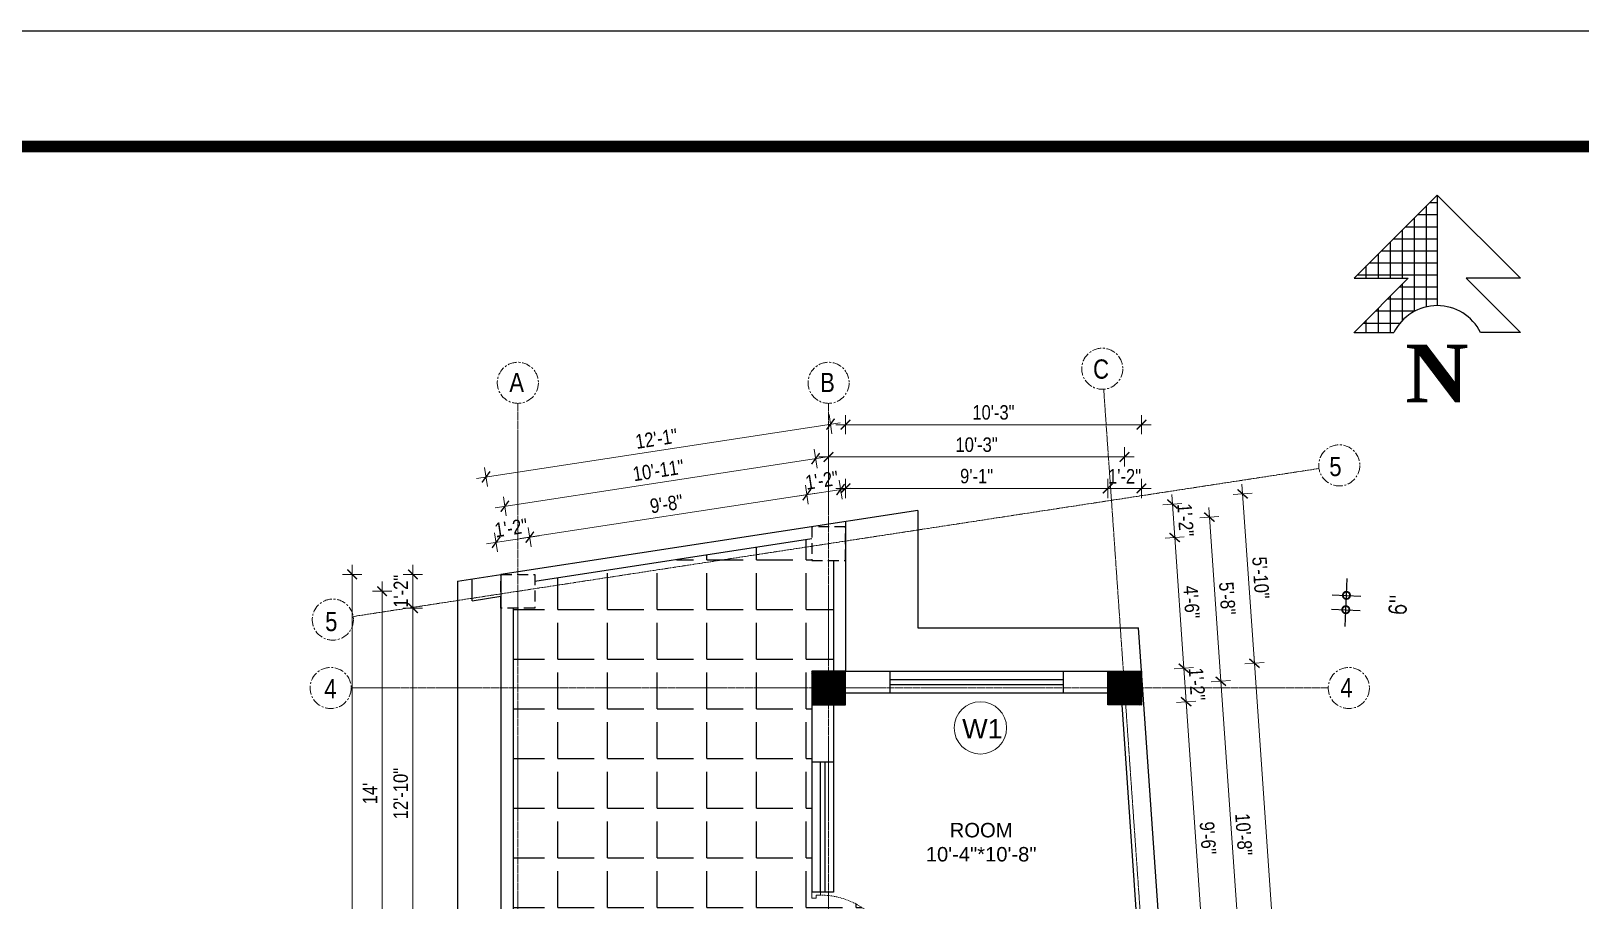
# Model space of a CAD drawing. Header units: inches. Extents: x -10117506 to -5032697, y -6529230 to -3253155.
# Drawn here: x -5046702 to -5046059, y -3260161 to -3259800 of the extents above; entities that cross this region are included whole.
import ezdxf

# ---------------------------------------------------------------- set-up
doc = ezdxf.new("R2010")
doc.units = ezdxf.units.IN
doc.header["$LTSCALE"] = 2
doc.header["$MEASUREMENT"] = 0
doc.header["$PDMODE"] = 34
doc.linetypes.add('CENTER', pattern=[2, 1.25, -0.25, 0.25, -0.25])
doc.linetypes.add('HIDDEN', pattern=[0.375, 0.25, -0.125])
doc.layers.get('0').update_dxf_attribs({"linetype": 'CONTINUOUS'})
doc.layers.get('DEFPOINTS').update_dxf_attribs({"color": 141, "linetype": 'CONTINUOUS'})
doc.layers.add('A-Hatch', color=7, linetype='CONTINUOUS')
doc.layers.add('WAll', color=20, linetype='CONTINUOUS')
for name, color, linetype, lineweight in [('Annotate-Lite.w', 177, 'CONTINUOUS', 9), ('Annotations-Bold.w', 177, 'CONTINUOUS', 13), ('DIM 1-100', 4, 'CONTINUOUS', 13), ('Door-Window.w', 4, 'CONTINUOUS', 15), ('TEXT', 181, 'CONTINUOUS', 25)]:
    doc.layers.add(name, color=color, linetype=linetype, lineweight=lineweight)
doc.styles.add('ARAIL', font='ARIALN.TTF')
doc.styles.add('arial.', font='arial.ttf')
doc.styles.add('gaurav', font='arial.ttf')
doc.styles.add('ROMANS', font='Romans.shx', dxfattribs={"width": 0.8})
doc.styles.get("Standard").update_dxf_attribs({"font": 'ARIALN.TTF'})
doc.dimstyles.new('1 by 96', dxfattribs={"dimtxt": 6, "dimasz": 4, "dimexe": 4, "dimexo": 4, "dimgap": 2, "dimtad": 1, "dimdec": 0, "dimzin": 0, "dimdsep": 46, "dimlunit": 4, "dimtxsty": 'Standard', "dimblk": 'ARCHTICK', "dimcen": 0, "dimdle": 4, "dimadec": 0, "dimazin": 0, "dimtfac": 1, "dimtdec": 0, "dimtix": 1, "dimtofl": 0, "dimtmove": 1, "dimatfit": 3, "dimldrblk": 'ARCHTICK', "dimfxl": 4, "dimfxlon": 1, "dimtolj": 1, "dimtzin": 0, "dimlwd": -1, "dimlwe": -1, "dimarcsym": 0})
doc.dimstyles.new('8 SCALE', dxfattribs={"dimscale": 0, "dimtxt": 7, "dimasz": 6, "dimexe": 6, "dimexo": 2, "dimgap": 2, "dimtad": 1, "dimdec": 0, "dimzin": 0, "dimdsep": 46, "dimlunit": 4, "dimtxsty": 'ROMANS', "dimblk": 'DOTSMALL', "dimcen": 0, "dimdle": 7, "dimclrd": 8, "dimclre": 8, "dimclrt": 3, "dimadec": 0, "dimazin": 0, "dimtfac": 1, "dimtdec": 0, "dimtofl": 0, "dimtmove": 2, "dimatfit": 3, "dimfxl": 6, "dimfxlon": 1, "dimtolj": 1, "dimtzin": 0, "dimarcsym": 0})
pattern_1 = [(45, (44255.03627, -1619.9974), (-0.0883883476483, 0.0883883476483), [])]

# ---------------------------------------------------------------- blocks, each defined once
blk = doc.blocks.new('SDEGH')
at = {"layer": 'TEXT'}
h = blk.add_hatch(dxfattribs=at)
h.set_pattern_fill('NET', color=256, scale=40, style=0)
h.set_pattern_definition([(0, (43922.391, -13181.093), (0, 5), []), (90, (43922.391, -13181.093), (-5, 3e-16), [])])
h.paths.add_polyline_path([(52300.82, -9226.07), (52266.28, -9260.61), (52288.77, -9260.61), (52266.28, -9283.1), (52282.84, -9283.1, -0.284572), (52300.82, -9271.97)])
blk.add_line((52300.82, -9226.07), (52300.82, -9271.97), dxfattribs=at)
at = {"layer": 'WAll'}
for p, q in [((52266.28, -9260.61), (52300.82, -9226.07)), ((52335.35, -9260.61), (52300.82, -9226.07)), ((52266.28, -9260.61), (52288.77, -9260.61)), ((52266.28, -9283.1), (52288.77, -9260.61)), ((52335.35, -9260.61), (52312.86, -9260.61)), ((52335.35, -9283.1), (52312.86, -9260.61)), ((52266.28, -9283.1), (52282.84, -9283.1)), ((52335.35, -9283.1), (52318.79, -9283.1))]:
    blk.add_line(p, q, dxfattribs=at)
blk.add_arc((52300.82, -9292.04), 20.08, 26.46046, 153.53954, dxfattribs=at)
at = {"layer": 'DEFPOINTS', "insert": (52287.65, -9288.16), "char_height": 24, "width": 23.16, "attachment_point": 1}
blk.add_mtext('{\\fTimes New Roman|b1|i0|c0|p18;N}', dxfattribs=at)
blk = doc.blocks.new('3-0')
at = {"ltscale": 3}
for p, q in [((11063.05, 10097.68), (11065.97, 10099.9)), ((11063.05, 10097.68), (11064.53, 10095.73)), ((11065.25, 10097.81), (11066.71, 10098.92)), ((11065.99, 10096.84), (11065.25, 10097.81)), ((11065.97, 10099.9), (11066.71, 10098.92)), ((11065.99, 10096.84), (11064.53, 10095.73)), ((11085.5, 10074.13), (11110.32, 10092.96)), ((11086.24, 10073.15), (11111.05, 10091.97)), ((11111.05, 10091.97), (11110.32, 10092.96)), ((11084.04, 10073.02), (11082.57, 10071.91)), ((11082.57, 10071.91), (11084.79, 10068.98)), ((11084.04, 10073.02), (11084.78, 10072.04)), ((11084.78, 10072.04), (11086.24, 10073.15)), ((11086.24, 10073.15), (11085.5, 10074.13)), ((11087.72, 10071.2), (11086.24, 10073.15)), ((11084.79, 10068.98), (11087.72, 10071.2))]:
    blk.add_line(p, q, dxfattribs=at)
at = {"layer": 'Door-Window.w', "color": 9, "linetype": 'HIDDEN', "lineweight": 18}
blk.add_arc((11085.5, 10074.13), 31.16, 37.1906, 127.14649, dxfattribs=at)
blk = doc.blocks.new('_ArchTick')
at = {"color": 0, "linetype": 'ByBlock', "const_width": 0.15}
blk.add_lwpolyline([(-0.5, -0.5), (0.5, 0.5)], dxfattribs=at)
blk = doc.blocks.new('*D364')
at = {"layer": 'DEFPOINTS', "color": 0, "transparency": 16777216}
for p in [(-5046494.85, -3260010.02), (-5046506.82, -3260025.47), (-5046492.82, -3260023.32)]:
    blk.add_point(p, dxfattribs=at)
at = {"layer": 'DIM 1-100', "color": 0, "transparency": 16777216}
for p, q in [((-5046512.81, -3260012.77), (-5046490.9, -3260009.41)), ((-5046508.25, -3260016.12), (-5046509.46, -3260008.21)), ((-5046494.25, -3260013.97), (-5046495.46, -3260006.06))]:
    blk.add_line(p, q, dxfattribs=at)
at = {"layer": 'DIM 1-100', "color": 0, "transparency": 16777216, "xscale": 4, "yscale": 4, "zscale": 4}
for p, rotation in [((-5046508.85, -3260012.16), 188.71474201693), ((-5046494.85, -3260010.02), 8.714742016929995)]:
    blk.add_blockref('_ArchTick', p, dxfattribs=dict(at, rotation=rotation))
at = {"layer": 'DIM 1-100', "color": 0, "transparency": 16777216, "insert": (-5046502.61, -3260006.13), "char_height": 6, "attachment_point": 5, "rotation": 8.71474}
blk.add_mtext('\\A1;1\'-2"', dxfattribs=at)
blk = doc.blocks.new('*D365')
at = {"layer": 'DEFPOINTS', "color": 0, "ltscale": 0.5, "transparency": 16777216}
for p in [(-5046379.85, -3259992.39), (-5046377.82, -3260005.69), (-5046492.82, -3260023.32)]:
    blk.add_point(p, dxfattribs=at)
at = {"layer": 'DIM 1-100', "color": 0, "ltscale": 0.5, "transparency": 16777216}
for p, q in [((-5046379.25, -3259996.34), (-5046380.46, -3259988.43)), ((-5046498.81, -3260010.62), (-5046375.9, -3259991.78)), ((-5046494.25, -3260013.97), (-5046495.46, -3260006.06))]:
    blk.add_line(p, q, dxfattribs=at)
at = {"layer": 'DIM 1-100', "color": 0, "ltscale": 0.5, "transparency": 16777216, "xscale": 4, "yscale": 4, "zscale": 4}
for p, rotation in [((-5046379.85, -3259992.39), 8.714742010876469), ((-5046494.85, -3260010.02), 188.7147420108764)]:
    blk.add_blockref('_ArchTick', p, dxfattribs=dict(at, rotation=rotation))
at = {"layer": 'DIM 1-100', "color": 0, "ltscale": 0.5, "transparency": 16777216, "insert": (-5046438.12, -3259996.2), "char_height": 6, "attachment_point": 5, "rotation": 8.71474}
blk.add_mtext('\\A1;9\'-8"', dxfattribs=at)
blk = doc.blocks.new('*D366')
at = {"layer": 'DEFPOINTS', "color": 0, "ltscale": 0.5, "transparency": 16777216}
for p in [(-5046365.85, -3259990.24), (-5046363.82, -3260003.55), (-5046377.82, -3260005.69)]:
    blk.add_point(p, dxfattribs=at)
at = {"layer": 'DIM 1-100', "color": 0, "ltscale": 0.5, "transparency": 16777216}
for p, q in [((-5046383.81, -3259992.99), (-5046361.9, -3259989.64)), ((-5046379.25, -3259996.34), (-5046380.46, -3259988.43)), ((-5046365.25, -3259994.2), (-5046366.46, -3259986.29))]:
    blk.add_line(p, q, dxfattribs=at)
at = {"layer": 'DIM 1-100', "color": 0, "ltscale": 0.5, "transparency": 16777216, "xscale": 4, "yscale": 4, "zscale": 4}
for p, rotation in [((-5046379.85, -3259992.39), 188.7147420108764), ((-5046365.85, -3259990.24), 8.714742010876469)]:
    blk.add_blockref('_ArchTick', p, dxfattribs=dict(at, rotation=rotation))
at = {"layer": 'DIM 1-100', "color": 0, "ltscale": 0.5, "transparency": 16777216, "insert": (-5046373.61, -3259986.36), "char_height": 6, "attachment_point": 5, "rotation": 8.71474}
blk.add_mtext('\\A1;1\'-2"', dxfattribs=at)
blk = doc.blocks.new('*D367')
at = {"layer": 'DEFPOINTS', "color": 0, "ltscale": 0.5, "transparency": 16777216}
for p in [(-5046254.97, -3259989.75), (-5046363.82, -3260003.55), (-5046254.97, -3260065.63)]:
    blk.add_point(p, dxfattribs=at)
at = {"layer": 'DIM 1-100', "color": 0, "ltscale": 0.5, "transparency": 16777216}
for p, q in [((-5046367.82, -3259989.75), (-5046250.97, -3259989.75)), ((-5046363.82, -3259993.75), (-5046363.82, -3259985.75)), ((-5046254.97, -3259993.75), (-5046254.97, -3259985.75))]:
    blk.add_line(p, q, dxfattribs=at)
at = {"layer": 'DIM 1-100', "color": 0, "ltscale": 0.5, "transparency": 16777216, "xscale": 4, "yscale": 4, "zscale": 4, "rotation": 180}
blk.add_blockref('_ArchTick', (-5046363.82, -3259989.75), dxfattribs=at)
at = {"layer": 'DIM 1-100', "color": 0, "ltscale": 0.5, "transparency": 16777216, "xscale": 4, "yscale": 4, "zscale": 4}
blk.add_blockref('_ArchTick', (-5046254.97, -3259989.75), dxfattribs=at)
at = {"layer": 'DIM 1-100', "color": 0, "ltscale": 0.5, "transparency": 16777216, "insert": (-5046309.39, -3259984.68), "char_height": 6, "attachment_point": 5}
blk.add_mtext('\\A1;9\'-1"', dxfattribs=at)
blk = doc.blocks.new('*D368')
at = {"layer": 'DEFPOINTS', "color": 0, "ltscale": 0.5, "transparency": 16777216}
for p in [(-5046240.97, -3259989.75), (-5046254.97, -3260065.63), (-5046240.97, -3260065.63)]:
    blk.add_point(p, dxfattribs=at)
at = {"layer": 'DIM 1-100', "color": 0, "ltscale": 0.5, "transparency": 16777216}
for p, q in [((-5046258.97, -3259989.75), (-5046236.97, -3259989.75)), ((-5046254.97, -3259993.75), (-5046254.97, -3259985.75)), ((-5046240.97, -3259993.75), (-5046240.97, -3259985.75))]:
    blk.add_line(p, q, dxfattribs=at)
at = {"layer": 'DIM 1-100', "color": 0, "ltscale": 0.5, "transparency": 16777216, "xscale": 4, "yscale": 4, "zscale": 4, "rotation": 180}
blk.add_blockref('_ArchTick', (-5046254.97, -3259989.75), dxfattribs=at)
at = {"layer": 'DIM 1-100', "color": 0, "ltscale": 0.5, "transparency": 16777216, "xscale": 4, "yscale": 4, "zscale": 4}
blk.add_blockref('_ArchTick', (-5046240.97, -3259989.75), dxfattribs=at)
at = {"layer": 'DIM 1-100', "color": 0, "ltscale": 0.5, "transparency": 16777216, "insert": (-5046247.97, -3259984.73), "char_height": 6, "attachment_point": 5}
blk.add_mtext('\\A1;1\'-2"', dxfattribs=at)
blk = doc.blocks.new('*D369')
at = {"layer": 'DEFPOINTS', "color": 0, "ltscale": 0.5, "transparency": 16777216}
for p in [(-5046506.82, -3260025.47), (-5046543.37, -3260039.47), (-5046506.82, -3260039.47)]:
    blk.add_point(p, dxfattribs=at)
at = {"layer": 'DIM 1-100', "color": 0, "ltscale": 0.5, "transparency": 16777216}
for p, q in [((-5046543.37, -3260021.47), (-5046543.37, -3260043.47)), ((-5046539.37, -3260025.47), (-5046547.37, -3260025.47)), ((-5046539.37, -3260039.47), (-5046547.37, -3260039.47))]:
    blk.add_line(p, q, dxfattribs=at)
at = {"layer": 'DIM 1-100', "color": 0, "ltscale": 0.5, "transparency": 16777216, "xscale": 4, "yscale": 4, "zscale": 4}
for p, rotation in [((-5046543.37, -3260025.47), 90), ((-5046543.37, -3260039.47), 270)]:
    blk.add_blockref('_ArchTick', p, dxfattribs=dict(at, rotation=rotation))
at = {"layer": 'DIM 1-100', "color": 0, "ltscale": 0.5, "transparency": 16777216, "insert": (-5046548.38, -3260032.47), "char_height": 6, "attachment_point": 5, "rotation": 90}
blk.add_mtext('\\A1;1\'-2"', dxfattribs=at)
blk = doc.blocks.new('*D370')
at = {"layer": 'DEFPOINTS', "color": 0, "ltscale": 0.5, "transparency": 16777216}
for p in [(-5046506.82, -3260039.47), (-5046543.37, -3260193.47), (-5046506.82, -3260193.47)]:
    blk.add_point(p, dxfattribs=at)
at = {"layer": 'DIM 1-100', "color": 0, "ltscale": 0.5, "transparency": 16777216}
for p, q in [((-5046543.37, -3260035.47), (-5046543.37, -3260197.47)), ((-5046539.37, -3260039.47), (-5046547.37, -3260039.47)), ((-5046539.37, -3260193.47), (-5046547.37, -3260193.47))]:
    blk.add_line(p, q, dxfattribs=at)
at = {"layer": 'DIM 1-100', "color": 0, "ltscale": 0.5, "transparency": 16777216, "xscale": 4, "yscale": 4, "zscale": 4}
for p, rotation in [((-5046543.37, -3260039.47), 90), ((-5046543.37, -3260193.47), 270)]:
    blk.add_blockref('_ArchTick', p, dxfattribs=dict(at, rotation=rotation))
at = {"layer": 'DIM 1-100', "color": 0, "ltscale": 0.5, "transparency": 16777216, "insert": (-5046548.43, -3260116.47), "char_height": 6, "attachment_point": 5, "rotation": 90}
blk.add_mtext('\\A1;12\'-10"', dxfattribs=at)
blk = doc.blocks.new('*D376')
at = {"layer": 'DEFPOINTS', "color": 0, "ltscale": 0.5, "transparency": 16777216}
for p in [(-5046499.82, -3260032.47), (-5046556.17, -3260200.47), (-5046499.82, -3260200.47)]:
    blk.add_point(p, dxfattribs=at)
at = {"layer": 'DIM 1-100', "color": 0, "ltscale": 0.5, "transparency": 16777216}
for p, q in [((-5046556.17, -3260028.47), (-5046556.17, -3260204.47)), ((-5046552.17, -3260032.47), (-5046560.17, -3260032.47)), ((-5046552.17, -3260200.47), (-5046560.17, -3260200.47))]:
    blk.add_line(p, q, dxfattribs=at)
at = {"layer": 'DIM 1-100', "color": 0, "ltscale": 0.5, "transparency": 16777216, "xscale": 4, "yscale": 4, "zscale": 4}
for p, rotation in [((-5046556.17, -3260032.47), 90), ((-5046556.17, -3260200.47), 270)]:
    blk.add_blockref('_ArchTick', p, dxfattribs=dict(at, rotation=rotation))
at = {"layer": 'DIM 1-100', "color": 0, "ltscale": 0.5, "transparency": 16777216, "insert": (-5046561.18, -3260116.47), "char_height": 6, "attachment_point": 5, "rotation": 90}
blk.add_mtext("\\A1;14'", dxfattribs=at)
blk = doc.blocks.new('*D379')
at = {"layer": 'DEFPOINTS', "color": 0, "ltscale": 0.5, "transparency": 16777216}
for p in [(-5046506.82, -3260025.47), (-5046568.59, -3260428.23), (-5046506.82, -3260428.23)]:
    blk.add_point(p, dxfattribs=at)
at = {"layer": 'DIM 1-100', "color": 0, "ltscale": 0.5, "transparency": 16777216}
for p, q in [((-5046568.59, -3260021.47), (-5046568.59, -3260432.23)), ((-5046564.59, -3260025.47), (-5046572.59, -3260025.47)), ((-5046564.59, -3260428.23), (-5046572.59, -3260428.23))]:
    blk.add_line(p, q, dxfattribs=at)
at = {"layer": 'DIM 1-100', "color": 0, "ltscale": 0.5, "transparency": 16777216, "xscale": 4, "yscale": 4, "zscale": 4}
for p, rotation in [((-5046568.59, -3260025.47), 90), ((-5046568.59, -3260428.23), 270)]:
    blk.add_blockref('_ArchTick', p, dxfattribs=dict(at, rotation=rotation))
at = {"layer": 'DIM 1-100', "color": 0, "ltscale": 0.5, "transparency": 16777216, "insert": (-5046573.66, -3260226.85), "char_height": 6, "attachment_point": 5, "rotation": 90}
blk.add_mtext('\\A1;33\'-7"', dxfattribs=at)
blk = doc.blocks.new('*D380')
at = {"layer": 'DEFPOINTS', "color": 0, "ltscale": 0.5, "transparency": 16777216}
for p in [(-5046376.22, -3259977.4), (-5046370.82, -3260012.69), (-5046499.82, -3260032.47)]:
    blk.add_point(p, dxfattribs=at)
at = {"layer": 'DIM 1-100', "color": 0, "ltscale": 0.5, "transparency": 16777216}
for p, q in [((-5046509.18, -3259997.78), (-5046372.27, -3259976.8)), ((-5046375.62, -3259981.36), (-5046376.83, -3259973.45)), ((-5046504.62, -3260001.13), (-5046505.83, -3259993.22))]:
    blk.add_line(p, q, dxfattribs=at)
at = {"layer": 'DIM 1-100', "color": 0, "ltscale": 0.5, "transparency": 16777216, "xscale": 4, "yscale": 4, "zscale": 4}
for p, rotation in [((-5046376.22, -3259977.4), 8.714742018610865), ((-5046505.22, -3259997.18), 188.7147420186108)]:
    blk.add_blockref('_ArchTick', p, dxfattribs=dict(at, rotation=rotation))
at = {"layer": 'DIM 1-100', "color": 0, "ltscale": 0.5, "transparency": 16777216, "insert": (-5046441.49, -3259982.28), "char_height": 6, "attachment_point": 5, "rotation": 8.71474}
blk.add_mtext('\\A1;10\'-11"', dxfattribs=at)
blk = doc.blocks.new('*D381')
at = {"layer": 'DEFPOINTS', "color": 0, "ltscale": 0.5, "transparency": 16777216}
for p in [(-5046247.97, -3259976.7), (-5046370.82, -3260012.69), (-5046247.97, -3260072.63)]:
    blk.add_point(p, dxfattribs=at)
at = {"layer": 'DIM 1-100', "color": 0, "ltscale": 0.5, "transparency": 16777216}
for p, q in [((-5046374.82, -3259976.7), (-5046243.97, -3259976.7)), ((-5046370.82, -3259980.7), (-5046370.82, -3259972.7)), ((-5046247.97, -3259980.7), (-5046247.97, -3259972.7))]:
    blk.add_line(p, q, dxfattribs=at)
at = {"layer": 'DIM 1-100', "color": 0, "ltscale": 0.5, "transparency": 16777216, "xscale": 4, "yscale": 4, "zscale": 4, "rotation": 180}
blk.add_blockref('_ArchTick', (-5046370.82, -3259976.7), dxfattribs=at)
at = {"layer": 'DIM 1-100', "color": 0, "ltscale": 0.5, "transparency": 16777216, "xscale": 4, "yscale": 4, "zscale": 4}
blk.add_blockref('_ArchTick', (-5046247.97, -3259976.7), dxfattribs=at)
at = {"layer": 'DIM 1-100', "color": 0, "ltscale": 0.5, "transparency": 16777216, "insert": (-5046309.39, -3259971.64), "char_height": 6, "attachment_point": 5}
blk.add_mtext('\\A1;10\'-3"', dxfattribs=at)
blk = doc.blocks.new('*D382')
at = {"layer": 'DEFPOINTS', "color": 0, "ltscale": 0.5, "transparency": 16777216}
for p in [(-5046513.02, -3259985), (-5046363.82, -3260003.55), (-5046506.82, -3260025.47)]:
    blk.add_point(p, dxfattribs=at)
at = {"layer": 'DIM 1-100', "color": 0, "ltscale": 0.5, "transparency": 16777216}
for p, q in [((-5046366.06, -3259962.48), (-5046516.97, -3259985.61)), ((-5046369.41, -3259967.04), (-5046370.62, -3259959.13)), ((-5046512.41, -3259988.96), (-5046513.62, -3259981.05))]:
    blk.add_line(p, q, dxfattribs=at)
at = {"layer": 'DIM 1-100', "color": 0, "ltscale": 0.5, "transparency": 16777216, "xscale": 4, "yscale": 4, "zscale": 4}
for p, rotation in [((-5046370.02, -3259963.08), 8.714742018475636), ((-5046513.02, -3259985), 188.7147420184756)]:
    blk.add_blockref('_ArchTick', p, dxfattribs=dict(at, rotation=rotation))
at = {"layer": 'DIM 1-100', "color": 0, "ltscale": 0.5, "transparency": 16777216, "insert": (-5046442.28, -3259969.09), "char_height": 6, "attachment_point": 5, "rotation": 8.71474}
blk.add_mtext('\\A1;12\'-1"', dxfattribs=at)
blk = doc.blocks.new('*D383')
at = {"layer": 'DEFPOINTS', "color": 0, "ltscale": 0.5, "transparency": 16777216}
for p in [(-5046240.97, -3259963.3), (-5046363.82, -3260065.63), (-5046240.97, -3260065.63)]:
    blk.add_point(p, dxfattribs=at)
at = {"layer": 'DIM 1-100', "color": 0, "ltscale": 0.5, "transparency": 16777216}
for p, q in [((-5046367.82, -3259963.3), (-5046236.97, -3259963.3)), ((-5046363.82, -3259967.3), (-5046363.82, -3259959.3)), ((-5046240.97, -3259967.3), (-5046240.97, -3259959.3))]:
    blk.add_line(p, q, dxfattribs=at)
at = {"layer": 'DIM 1-100', "color": 0, "ltscale": 0.5, "transparency": 16777216, "xscale": 4, "yscale": 4, "zscale": 4, "rotation": 180}
blk.add_blockref('_ArchTick', (-5046363.82, -3259963.3), dxfattribs=at)
at = {"layer": 'DIM 1-100', "color": 0, "ltscale": 0.5, "transparency": 16777216, "xscale": 4, "yscale": 4, "zscale": 4}
blk.add_blockref('_ArchTick', (-5046240.97, -3259963.3), dxfattribs=at)
at = {"layer": 'DIM 1-100', "color": 0, "ltscale": 0.5, "transparency": 16777216, "insert": (-5046302.39, -3259958.23), "char_height": 6, "attachment_point": 5}
blk.add_mtext('\\A1;10\'-3"', dxfattribs=at)
blk = doc.blocks.new('*D397')
at = {"layer": 'DEFPOINTS', "color": 0, "ltscale": 0.5, "transparency": 16777216}
for p in [(-5046240.97, -3260079.63), (-5046222.4, -3260078.33), (-5046232.06, -3260193.47)]:
    blk.add_point(p, dxfattribs=at)
at = {"layer": 'DIM 1-100', "color": 0, "ltscale": 0.5, "transparency": 16777216}
for p, q in [((-5046214.18, -3260196.23), (-5046222.68, -3260074.34)), ((-5046226.39, -3260078.61), (-5046218.41, -3260078.06)), ((-5046218.45, -3260192.52), (-5046210.47, -3260191.96))]:
    blk.add_line(p, q, dxfattribs=at)
at = {"layer": 'DIM 1-100', "color": 0, "ltscale": 0.5, "transparency": 16777216, "xscale": 4, "yscale": 4, "zscale": 4}
for p, rotation in [((-5046222.4, -3260078.33), 93.98810609593617), ((-5046214.46, -3260192.24), 273.9881060959362)]:
    blk.add_blockref('_ArchTick', p, dxfattribs=dict(at, rotation=rotation))
at = {"layer": 'DIM 1-100', "color": 0, "ltscale": 0.5, "transparency": 16777216, "insert": (-5046213.38, -3260134.94), "char_height": 6, "attachment_point": 5, "rotation": 273.98811}
blk.add_mtext('\\A1;9\'-6"', dxfattribs=at)
blk = doc.blocks.new('*D398')
at = {"layer": 'DEFPOINTS', "color": 0, "ltscale": 0.5, "transparency": 16777216}
for p in [(-5046240.97, -3260065.63), (-5046223.37, -3260064.4), (-5046240.97, -3260079.63)]:
    blk.add_point(p, dxfattribs=at)
at = {"layer": 'DIM 1-100', "color": 0, "ltscale": 0.5, "transparency": 16777216}
for p, q in [((-5046222.12, -3260082.32), (-5046223.65, -3260060.41)), ((-5046227.36, -3260064.68), (-5046219.38, -3260064.12)), ((-5046226.39, -3260078.61), (-5046218.41, -3260078.06))]:
    blk.add_line(p, q, dxfattribs=at)
at = {"layer": 'DIM 1-100', "color": 0, "ltscale": 0.5, "transparency": 16777216, "xscale": 4, "yscale": 4, "zscale": 4}
for p, rotation in [((-5046223.37, -3260064.4), 93.98810609593617), ((-5046222.4, -3260078.33), 273.9881060959362)]:
    blk.add_blockref('_ArchTick', p, dxfattribs=dict(at, rotation=rotation))
at = {"layer": 'DIM 1-100', "color": 0, "ltscale": 0.5, "transparency": 16777216, "insert": (-5046217.88, -3260071.02), "char_height": 6, "attachment_point": 5, "rotation": 273.98811}
blk.add_mtext('\\A1;1\'-2"', dxfattribs=at)
blk = doc.blocks.new('*D399')
at = {"layer": 'DEFPOINTS', "color": 0, "ltscale": 0.5, "transparency": 16777216}
for p in [(-5046227.15, -3260010.17), (-5046363.82, -3260019.69), (-5046240.97, -3260065.63)]:
    blk.add_point(p, dxfattribs=at)
at = {"layer": 'DIM 1-100', "color": 0, "ltscale": 0.5, "transparency": 16777216}
for p, q in [((-5046231.14, -3260010.44), (-5046223.16, -3260009.89)), ((-5046223.09, -3260068.39), (-5046227.43, -3260006.18)), ((-5046227.36, -3260064.68), (-5046219.38, -3260064.12))]:
    blk.add_line(p, q, dxfattribs=at)
at = {"layer": 'DIM 1-100', "color": 0, "ltscale": 0.5, "transparency": 16777216, "xscale": 4, "yscale": 4, "zscale": 4}
for p, rotation in [((-5046227.15, -3260010.17), 93.98810609593617), ((-5046223.37, -3260064.4), 273.9881060959362)]:
    blk.add_blockref('_ArchTick', p, dxfattribs=dict(at, rotation=rotation))
at = {"layer": 'DIM 1-100', "color": 0, "ltscale": 0.5, "transparency": 16777216, "insert": (-5046220.21, -3260036.93), "char_height": 6, "attachment_point": 5, "rotation": 273.98811}
blk.add_mtext('\\A1;4\'-6"', dxfattribs=at)
blk = doc.blocks.new('*D400')
at = {"layer": 'DEFPOINTS', "color": 0, "ltscale": 0.5, "transparency": 16777216}
for p in [(-5046228.12, -3259996.23), (-5046363.82, -3260005.69), (-5046363.82, -3260019.69)]:
    blk.add_point(p, dxfattribs=at)
at = {"layer": 'DIM 1-100', "color": 0, "ltscale": 0.5, "transparency": 16777216}
for p, q in [((-5046232.11, -3259996.51), (-5046224.13, -3259995.96)), ((-5046226.87, -3260014.16), (-5046228.4, -3259992.24)), ((-5046231.14, -3260010.44), (-5046223.16, -3260009.89))]:
    blk.add_line(p, q, dxfattribs=at)
at = {"layer": 'DIM 1-100', "color": 0, "ltscale": 0.5, "transparency": 16777216, "xscale": 4, "yscale": 4, "zscale": 4}
for p, rotation in [((-5046228.12, -3259996.23), 93.98810609593617), ((-5046227.15, -3260010.17), 273.9881060959362)]:
    blk.add_blockref('_ArchTick', p, dxfattribs=dict(at, rotation=rotation))
at = {"layer": 'DIM 1-100', "color": 0, "ltscale": 0.5, "transparency": 16777216, "insert": (-5046222.64, -3260002.85), "char_height": 6, "attachment_point": 5, "rotation": 273.98811}
blk.add_mtext('\\A1;1\'-2"', dxfattribs=at)
blk = doc.blocks.new('*D401')
at = {"layer": 'DEFPOINTS', "color": 0, "ltscale": 0.5, "transparency": 16777216}
for p in [(-5046247.97, -3260072.63), (-5046239.06, -3260200.47), (-5046199.1, -3260197.68)]:
    blk.add_point(p, dxfattribs=at)
at = {"layer": 'DIM 1-100', "color": 0, "ltscale": 0.5, "transparency": 16777216}
for p, q in [((-5046208.29, -3260065.85), (-5046198.82, -3260201.67)), ((-5046212.01, -3260070.12), (-5046204.03, -3260069.56)), ((-5046203.09, -3260197.96), (-5046195.11, -3260197.4))]:
    blk.add_line(p, q, dxfattribs=at)
at = {"layer": 'DIM 1-100', "color": 0, "ltscale": 0.5, "transparency": 16777216, "xscale": 4, "yscale": 4, "zscale": 4}
for p, rotation in [((-5046208.02, -3260069.84), 93.98810611419698), ((-5046199.1, -3260197.68), 273.988106114197)]:
    blk.add_blockref('_ArchTick', p, dxfattribs=dict(at, rotation=rotation))
at = {"layer": 'DIM 1-100', "color": 0, "ltscale": 0.5, "transparency": 16777216, "insert": (-5046198.51, -3260133.41), "char_height": 6, "attachment_point": 5, "rotation": 273.98811}
blk.add_mtext('\\A1;10\'-8"', dxfattribs=at)
blk = doc.blocks.new('*D404')
at = {"layer": 'DEFPOINTS', "color": 0, "ltscale": 0.5, "transparency": 16777216}
for p in [(-5046212.77, -3260001.68), (-5046370.82, -3260012.69), (-5046247.97, -3260072.63)]:
    blk.add_point(p, dxfattribs=at)
at = {"layer": 'DIM 1-100', "color": 0, "ltscale": 0.5, "transparency": 16777216}
for p, q in [((-5046216.76, -3260001.95), (-5046208.78, -3260001.4)), ((-5046207.74, -3260073.83), (-5046213.05, -3259997.69)), ((-5046212.01, -3260070.12), (-5046204.03, -3260069.56))]:
    blk.add_line(p, q, dxfattribs=at)
at = {"layer": 'DIM 1-100', "color": 0, "ltscale": 0.5, "transparency": 16777216, "xscale": 4, "yscale": 4, "zscale": 4}
for p, rotation in [((-5046212.77, -3260001.68), 93.98810609593617), ((-5046208.02, -3260069.84), 273.9881060959362)]:
    blk.add_blockref('_ArchTick', p, dxfattribs=dict(at, rotation=rotation))
at = {"layer": 'DIM 1-100', "color": 0, "ltscale": 0.5, "transparency": 16777216, "insert": (-5046205.34, -3260035.41), "char_height": 6, "attachment_point": 5, "rotation": 273.98811}
blk.add_mtext('\\A1;5\'-8"', dxfattribs=at)
blk = doc.blocks.new('*D405')
at = {"layer": 'DEFPOINTS', "color": 0, "ltscale": 0.5, "transparency": 16777216}
for p in [(-5046240.97, -3260065.63), (-5046194.05, -3260062.36), (-5046215.69, -3260428.23)]:
    blk.add_point(p, dxfattribs=at)
at = {"layer": 'DIM 1-100', "color": 0, "ltscale": 0.5, "transparency": 16777216}
for p, q in [((-5046168.49, -3260428.95), (-5046194.33, -3260058.37)), ((-5046198.04, -3260062.64), (-5046190.06, -3260062.08)), ((-5046172.76, -3260425.23), (-5046164.78, -3260424.68))]:
    blk.add_line(p, q, dxfattribs=at)
at = {"layer": 'DIM 1-100', "color": 0, "ltscale": 0.5, "transparency": 16777216, "xscale": 4, "yscale": 4, "zscale": 4}
for p, rotation in [((-5046194.05, -3260062.36), 93.98810611425189), ((-5046168.77, -3260424.96), 273.9881061142519)]:
    blk.add_blockref('_ArchTick', p, dxfattribs=dict(at, rotation=rotation))
at = {"layer": 'DIM 1-100', "color": 0, "ltscale": 0.5, "transparency": 16777216, "insert": (-5046176.36, -3260243.3), "char_height": 6, "attachment_point": 5, "rotation": 273.98811}
blk.add_mtext('\\A1;30\'-3"', dxfattribs=at)
blk = doc.blocks.new('*D406')
at = {"layer": 'DEFPOINTS', "color": 0, "ltscale": 0.5, "transparency": 16777216}
for p in [(-5046198.95, -3259992.05), (-5046363.82, -3260003.55), (-5046240.97, -3260065.63)]:
    blk.add_point(p, dxfattribs=at)
at = {"layer": 'DIM 1-100', "color": 0, "ltscale": 0.5, "transparency": 16777216}
for p, q in [((-5046193.77, -3260066.35), (-5046199.23, -3259988.06)), ((-5046202.94, -3259992.33), (-5046194.96, -3259991.78)), ((-5046198.04, -3260062.64), (-5046190.06, -3260062.08))]:
    blk.add_line(p, q, dxfattribs=at)
at = {"layer": 'DIM 1-100', "color": 0, "ltscale": 0.5, "transparency": 16777216, "xscale": 4, "yscale": 4, "zscale": 4}
for p, rotation in [((-5046198.95, -3259992.05), 93.98810609593613), ((-5046194.05, -3260062.36), 273.9881060959361)]:
    blk.add_blockref('_ArchTick', p, dxfattribs=dict(at, rotation=rotation))
at = {"layer": 'DIM 1-100', "color": 0, "ltscale": 0.5, "transparency": 16777216, "insert": (-5046191.45, -3260026.85), "char_height": 6, "attachment_point": 5, "rotation": 273.98811}
blk.add_mtext('\\A1;5\'-10"', dxfattribs=at)
blk = doc.blocks.new('_DOTSMALL')
at = {"color": 0, "linetype": 'ByBlock', "const_width": 0.5}
blk.add_lwpolyline([(-0.0625, 0, 1), (0.0625, 0, 1)], format="xyb", close=True, dxfattribs=at)
blk = doc.blocks.new('*D838')
at = {"color": 8, "lineweight": -2, "ltscale": 0.5, "transparency": 16777216}
for p, q in [((-5046156.45, -3260047.12), (-5046155.54, -3260027.18)), ((-5046161.85, -3260033.9), (-5046149.86, -3260034.45)), ((-5046162.12, -3260039.86), (-5046150.13, -3260040.41))]:
    blk.add_line(p, q, dxfattribs=at)
at = {"layer": 'DEFPOINTS', "color": 0, "ltscale": 0.5, "transparency": 16777216}
for p in [(-5046955.17, -3260003.55), (-5046925.17, -3259998.95), (-5046155.86, -3260034.17)]:
    blk.add_point(p, dxfattribs=at)
at = {"color": 8, "lineweight": -2, "ltscale": 0.5, "transparency": 16777216, "xscale": 6, "yscale": 6, "zscale": 6}
for p, rotation in [((-5046155.86, -3260034.17), 87.3786653570823), ((-5046156.13, -3260040.13), 267.3786653570823)]:
    blk.add_blockref('_DOTSMALL', p, dxfattribs=dict(at, rotation=rotation))
at = {"color": 3, "ltscale": 0.5, "transparency": 16777216, "insert": (-5046134.51, -3260038.13), "char_height": 7, "attachment_point": 5, "rotation": 87.37867, "style": 'ROMANS'}
blk.add_mtext('\\A1;6"', dxfattribs=at)

msp = doc.modelspace()

# ---------------------------------------------------------------- hatches: boundary and pattern name
at = {"layer": 'A-Hatch', "ltscale": 0.5}
h = msp.add_hatch(dxfattribs=at)
h.set_pattern_fill('ANGLE', color=256, scale=75)
h.set_pattern_definition([(0, (43663.677, -1619.997), (0, 20.625), [15, -5.625]), (90, (43663.677, -1619.997), (-20.625, 1e-15), [15, -5.625])])
h.paths.add_polyline_path([(-5046377.82, -3260079.63), (-5046377.82, -3260065.63), (-5046368.82, -3260065.63), (-5046368.82, -3260019.69), (-5046377.82, -3260019.69), (-5046377.82, -3260010.75), (-5046492.82, -3260028.38), (-5046492.82, -3260039.47), (-5046501.82, -3260039.47), (-5046501.82, -3260193.47), (-5046492.82, -3260193.47), (-5046492.82, -3260207.47), (-5046501.82, -3260207.47), (-5046501.82, -3260321.23), (-5046492.82, -3260321.23), (-5046492.82, -3260335.23), (-5046501.82, -3260335.23), (-5046501.82, -3260414.23), (-5046492.82, -3260414.23), (-5046492.82, -3260423.23), (-5046377.82, -3260423.23), (-5046377.82, -3260414.23), (-5046377.82, -3260335.23), (-5046377.82, -3260321.23), (-5046377.82, -3260243.47), (-5046377.79, -3260241.02), (-5046375.95, -3260241.02), (-5046375.95, -3260242.24), (-5046374.12, -3260242.24), (-5046374.12, -3260242.3, 0.413988), (-5046342.99, -3260211.14), (-5046374.14, -3260211.14), (-5046374.14, -3260209.92), (-5046375.98, -3260209.92), (-5046375.98, -3260211.14), (-5046377.82, -3260211.14), (-5046377.82, -3260207.47), (-5046377.82, -3260193.47), (-5046377.82, -3260189.8), (-5046375.98, -3260189.8), (-5046375.98, -3260191.02), (-5046374.14, -3260191.02), (-5046374.14, -3260189.8), (-5046342.99, -3260189.8, 0.413988), (-5046374.12, -3260158.64), (-5046374.12, -3260158.69), (-5046375.95, -3260158.69), (-5046375.95, -3260159.92), (-5046377.79, -3260159.92), (-5046377.79, -3260157.47), (-5046377.82, -3260157.47), (-5046377.82, -3260150.47)])
h.paths.add_polyline_path([(-5046357.86, -3260174.75, -1), (-5046379.57, -3260174.75, -1)], flags=16)
h.paths.add_polyline_path([(-5046357.86, -3260226.19, -1), (-5046379.57, -3260226.19, -1)], flags=16)
h.paths.add_polyline_path([(-5046461.03, -3260216.51), (-5046417.98, -3260216.51), (-5046417.98, -3260194.04), (-5046461.03, -3260194.04)], flags=24)
h.paths.add_polyline_path([(-5046380.97, -3260232.67), (-5046355.74, -3260232.67), (-5046355.74, -3260218.25), (-5046380.97, -3260218.25)], flags=24)
h.paths.add_polyline_path([(-5046380.97, -3260181.04), (-5046355.74, -3260181.04), (-5046355.74, -3260166.62), (-5046380.97, -3260166.62)], flags=24)
h = msp.add_hatch(dxfattribs=at)
h.set_pattern_fill('ANSI31', color=256)
h.set_pattern_definition(pattern_1)
h.paths.add_polyline_path([(-5046363.82, -3260068.63), (-5046363.82, -3260068.63), (-5046363.82, -3260065.63), (-5046377.82, -3260065.63), (-5046377.82, -3260079.63), (-5046363.82, -3260079.63)])
h = msp.add_hatch(dxfattribs=at)
h.set_pattern_fill('ANSI31', color=256)
h.set_pattern_definition(pattern_1)
h.paths.add_polyline_path([(-5046240.97, -3260065.63), (-5046254.97, -3260065.63), (-5046254.97, -3260079.63), (-5046240.97, -3260079.63)])

# ---------------------------------------------------------------- linework, layer by layer
at = {"ltscale": 0.5}
for p, q in [((-5046333.82, -3259998.95), (-5046506.82, -3260025.47)), ((-5046363.82, -3260003.55), (-5046363.82, -3260065.63)), ((-5046333.82, -3259998.95), (-5046333.82, -3260047.63)), ((-5046377.82, -3260010.75), (-5046492.82, -3260028.38)), ((-5046368.82, -3260019.69), (-5046368.82, -3260065.63)), ((-5046524.82, -3260028.23), (-5046506.82, -3260025.47)), ((-5046524.82, -3260028.23), (-5046524.82, -3260446.23)), ((-5046518.82, -3260036.41), (-5046518.82, -3260027.31)), ((-5046506.82, -3260025.47), (-5046506.82, -3260193.47)), ((-5046518.82, -3260036.41), (-5046506.82, -3260034.57)), ((-5046501.82, -3260039.47), (-5046501.82, -3260193.47)), ((-5046333.82, -3260047.63), (-5046242.23, -3260047.63)), ((-5046215.69, -3260428.23), (-5046242.23, -3260047.63)), ((-5046372.82, -3260065.63), (-5046363.82, -3260065.63)), ((-5046363.82, -3260065.63), (-5046240.97, -3260065.63)), ((-5046345.39, -3260065.63), (-5046345.39, -3260074.63)), ((-5046273.39, -3260065.63), (-5046273.39, -3260074.63)), ((-5046345.39, -3260069.13), (-5046273.39, -3260069.13)), ((-5046345.39, -3260071.13), (-5046273.39, -3260071.13)), ((-5046377.82, -3260079.63), (-5046377.82, -3260157.47)), ((-5046368.82, -3260079.63), (-5046368.82, -3260157.47)), ((-5046363.82, -3260074.63), (-5046254.97, -3260074.63)), ((-5046241.08, -3260193.47), (-5046249.02, -3260079.63)), ((-5046368.82, -3260103.47), (-5046377.82, -3260103.47)), ((-5046374.32, -3260103.47), (-5046374.32, -3260157.47)), ((-5046372.32, -3260103.47), (-5046372.32, -3260157.47)), ((-5046377.82, -3260150.47), (-5046377.82, -3260157.47)), ((-5046368.82, -3260157.47), (-5046377.82, -3260157.47))]:
    msp.add_line(p, q, dxfattribs=at)
msp.add_lwpolyline([(-5048729.12, -3262044.85), (-5048729.12, -3259799.81), (-5045554.32, -3259799.81), (-5045554.32, -3262044.85)], close=True)
at = {"const_width": 4.8}
msp.add_lwpolyline([(-5045602.32, -3261996.85), (-5045602.32, -3259847.81), (-5048585.12, -3259847.81), (-5048585.12, -3261996.85)], close=True, dxfattribs=at)
at = {"linetype": 'HIDDEN', "ltscale": 9}
for points in [[(-5046363.82, -3260005.69), (-5046377.82, -3260005.69), (-5046377.82, -3260019.69), (-5046363.82, -3260019.69)], [(-5046506.82, -3260025.47), (-5046492.82, -3260025.47), (-5046492.82, -3260039.47), (-5046506.82, -3260039.47)]]:
    msp.add_lwpolyline(points, close=True, dxfattribs=at)
at = {"ltscale": 0.5}
for points in [[(-5046363.82, -3260065.63), (-5046377.82, -3260065.63), (-5046377.82, -3260079.63), (-5046363.82, -3260079.63)], [(-5046254.97, -3260065.63), (-5046240.97, -3260065.63), (-5046240.97, -3260079.63), (-5046254.97, -3260079.63)]]:
    msp.add_lwpolyline(points, close=True, dxfattribs=at)
at = {"layer": 'Annotate-Lite.w', "ltscale": 0.005}
msp.add_circle((-5046307.81, -3260089.2), 10.86, dxfattribs=at)
at = {"layer": 'Annotations-Bold.w', "linetype": 'CENTER', "ltscale": 0.3}
for p, q in [((-5046256.62, -3259948.59), (-5046219.5, -3260481.05)), ((-5046499.82, -3259954.44), (-5046499.82, -3260482.55)), ((-5046370.82, -3259954.44), (-5046370.82, -3260482.55)), ((-5046167.28, -3259981.5), (-5046568.18, -3260042.95)), ((-5046163.4, -3260072.63), (-5046568.98, -3260072.63))]:
    msp.add_line(p, q, dxfattribs=at)
at = {"layer": 'Annotations-Bold.w', "linetype": 'CENTER', "ltscale": 1.5}
for centre in [(-5046257.22, -3259940.08), (-5046499.82, -3259945.91), (-5046370.82, -3259945.91), (-5046158.85, -3259980.2), (-5046576.61, -3260044.24), (-5046577.51, -3260072.63), (-5046154.87, -3260072.63)]:
    msp.add_circle(centre, 8.53, dxfattribs=at)

# ---------------------------------------------------------------- block references
at = {"layer": 'Door-Window.w', "linetype": 'ByBlock', "xscale": 0.9997910043702504, "yscale": 0.9997910037636757, "zscale": 0.9997910039624012, "rotation": 322.809404789754}
msp.add_blockref('3-0', (-5061291.55, -3261514.03), dxfattribs=at)
at = {"layer": 'WAll'}
msp.add_blockref('SDEGH', (-5098419, -3250641.91), dxfattribs=at)

# ---------------------------------------------------------------- texts
at = {"layer": 'Annotate-Lite.w', "ltscale": 0.005, "insert": (-5046315.35, -3260085.55), "char_height": 8, "attachment_point": 1, "style": 'gaurav'}
msp.add_mtext_dynamic_manual_height_columns('W1', width=8, gutter_width=100, heights=[0], dxfattribs=at)
at = {"layer": 'Annotations-Bold.w', "linetype": 'CENTER', "ltscale": 1.5, "char_height": 8, "attachment_point": 1, "style": 'ARAIL'}
for s, insert in [('C', (-5046261.03, -3259936.2)), ('A', (-5046503.35, -3259941.77)), ('B', (-5046374.35, -3259941.77)), ('5', (-5046162.97, -3259976.65)), ('5', (-5046579.79, -3260041.01)), ('4', (-5046580.16, -3260068.96)), ('4', (-5046158.4, -3260068.49))]:
    msp.add_mtext_dynamic_manual_height_columns(s, width=6.5393, gutter_width=100, heights=[0], dxfattribs=dict(at, insert=insert))
at = {"layer": 'TEXT', "lineweight": -2, "insert": (-5046307.5, -3260136.7), "char_height": 6, "attachment_point": 5, "style": 'arial.'}
msp.add_mtext_dynamic_manual_height_columns('{\\W1;ROOM\\P10\'-4"*10\'-8"}', width=45.7314, gutter_width=30, heights=[0], dxfattribs=at)

# ---------------------------------------------------------------- dimensions: what is measured, and where the dimension line sits
at = {"ltscale": 0.5}
dim = msp.add_linear_dim(base=(-5046155.86, -3260034.17), p1=(-5046955.17, -3260003.55), p2=(-5046925.17, -3259998.95), angle=267.37867, dimstyle='8 SCALE', override={"dimscale": 1}, dxfattribs=at)
dim.commit()
dim.dimension.update_dxf_attribs({"geometry": '*D838', "text_midpoint": (-5046134.51, -3260038.13)})
at = {"layer": 'DIM 1-100', "ltscale": 0.5}
for base, p1, p2, picture, middle in [((-5046240.97, -3259963.3), (-5046363.82, -3260065.63), (-5046240.97, -3260065.63), '*D383', (-5046302.39, -3259958.23)), ((-5046247.97, -3259976.7), (-5046370.82, -3260012.69), (-5046247.97, -3260072.63), '*D381', (-5046309.39, -3259971.64)), ((-5046254.97, -3259989.75), (-5046363.82, -3260003.55), (-5046254.97, -3260065.63), '*D367', (-5046309.39, -3259984.68))]:
    dim = msp.add_linear_dim(base=base, p1=p1, p2=p2, dimstyle='1 by 96', dxfattribs=at)
    dim.commit()
    dim.dimension.update_dxf_attribs({"geometry": picture, "text_midpoint": middle})
for p1, p2, distance, picture, middle in [((-5046363.82, -3260003.55), (-5046506.82, -3260025.47), -40.94, '*D382', (-5046442.28, -3259969.09)), ((-5046499.82, -3260032.47), (-5046370.82, -3260012.69), 35.7, '*D380', (-5046441.49, -3259982.28)), ((-5046215.69, -3260428.23), (-5046240.97, -3260065.63), -47.04, '*D405', (-5046176.36, -3260243.3)), ((-5046247.97, -3260072.63), (-5046239.06, -3260200.47), 40.06, '*D401', (-5046198.51, -3260133.41))]:
    dim = msp.add_aligned_dim(p1=p1, p2=p2, distance=distance, dimstyle='1 by 96', dxfattribs=at)
    dim.commit()
    dim.dimension.update_dxf_attribs({"geometry": picture, "text_midpoint": middle})
for base, p1, p2, angle, picture, middle in [((-5046365.85, -3259990.24), (-5046377.82, -3260005.69), (-5046363.82, -3260003.55), 188.71474, '*D366', (-5046372.85, -3259991.31)), ((-5046379.85, -3259992.39), (-5046492.82, -3260023.32), (-5046377.82, -3260005.69), 188.71474, '*D365', (-5046437.35, -3260001.2)), ((-5046228.12, -3259996.23), (-5046363.82, -3260019.69), (-5046363.82, -3260005.69), 93.98811, '*D400', (-5046227.64, -3260003.2)), ((-5046543.37, -3260039.47), (-5046506.82, -3260025.47), (-5046506.82, -3260039.47), 90, '*D369', (-5046543.37, -3260032.47)), ((-5046223.37, -3260064.4), (-5046240.97, -3260079.63), (-5046240.97, -3260065.63), 93.98811, '*D398', (-5046222.89, -3260071.37))]:
    dim = msp.add_linear_dim(base=base, p1=p1, p2=p2, angle=angle, dimstyle='1 by 96', dxfattribs=at)
    dim.commit()
    dim.dimension.update_dxf_attribs({"geometry": picture, "text_midpoint": middle, "dimtype": 160})
dim = msp.add_linear_dim(base=(-5046240.97, -3259989.75), p1=(-5046254.97, -3260065.63), p2=(-5046240.97, -3260065.63), dimstyle='1 by 96', dxfattribs=at)
dim.commit()
dim.dimension.update_dxf_attribs({"geometry": '*D368', "text_midpoint": (-5046247.97, -3259989.75), "dimtype": 160})
for base, p1, p2, angle, picture, middle in [((-5046198.95, -3259992.05), (-5046240.97, -3260065.63), (-5046363.82, -3260003.55), 273.98811, '*D406', (-5046191.45, -3260026.85)), ((-5046212.77, -3260001.68), (-5046247.97, -3260072.63), (-5046370.82, -3260012.69), 93.98811, '*D404', (-5046205.34, -3260035.41)), ((-5046227.15, -3260010.17), (-5046240.97, -3260065.63), (-5046363.82, -3260019.69), 93.98811, '*D399', (-5046220.21, -3260036.93)), ((-5046568.59, -3260428.23), (-5046506.82, -3260025.47), (-5046506.82, -3260428.23), 90, '*D379', (-5046573.66, -3260226.85)), ((-5046556.17, -3260200.47), (-5046499.82, -3260032.47), (-5046499.82, -3260200.47), 90, '*D376', (-5046561.18, -3260116.47)), ((-5046543.37, -3260193.47), (-5046506.82, -3260039.47), (-5046506.82, -3260193.47), 90, '*D370', (-5046548.43, -3260116.47)), ((-5046222.4, -3260078.33), (-5046232.06, -3260193.47), (-5046240.97, -3260079.63), 93.98811, '*D397', (-5046213.38, -3260134.94))]:
    dim = msp.add_linear_dim(base=base, p1=p1, p2=p2, angle=angle, dimstyle='1 by 96', dxfattribs=at)
    dim.commit()
    dim.dimension.update_dxf_attribs({"geometry": picture, "text_midpoint": middle})
at = {"layer": 'DIM 1-100'}
dim = msp.add_linear_dim(base=(-5046494.85, -3260010.02), p1=(-5046506.82, -3260025.47), p2=(-5046492.82, -3260023.32), angle=8.71474, dimstyle='1 by 96', dxfattribs=at)
dim.commit()
dim.dimension.update_dxf_attribs({"geometry": '*D364', "text_midpoint": (-5046501.85, -3260011.09), "dimtype": 161})

doc.saveas('drawing.dxf')
